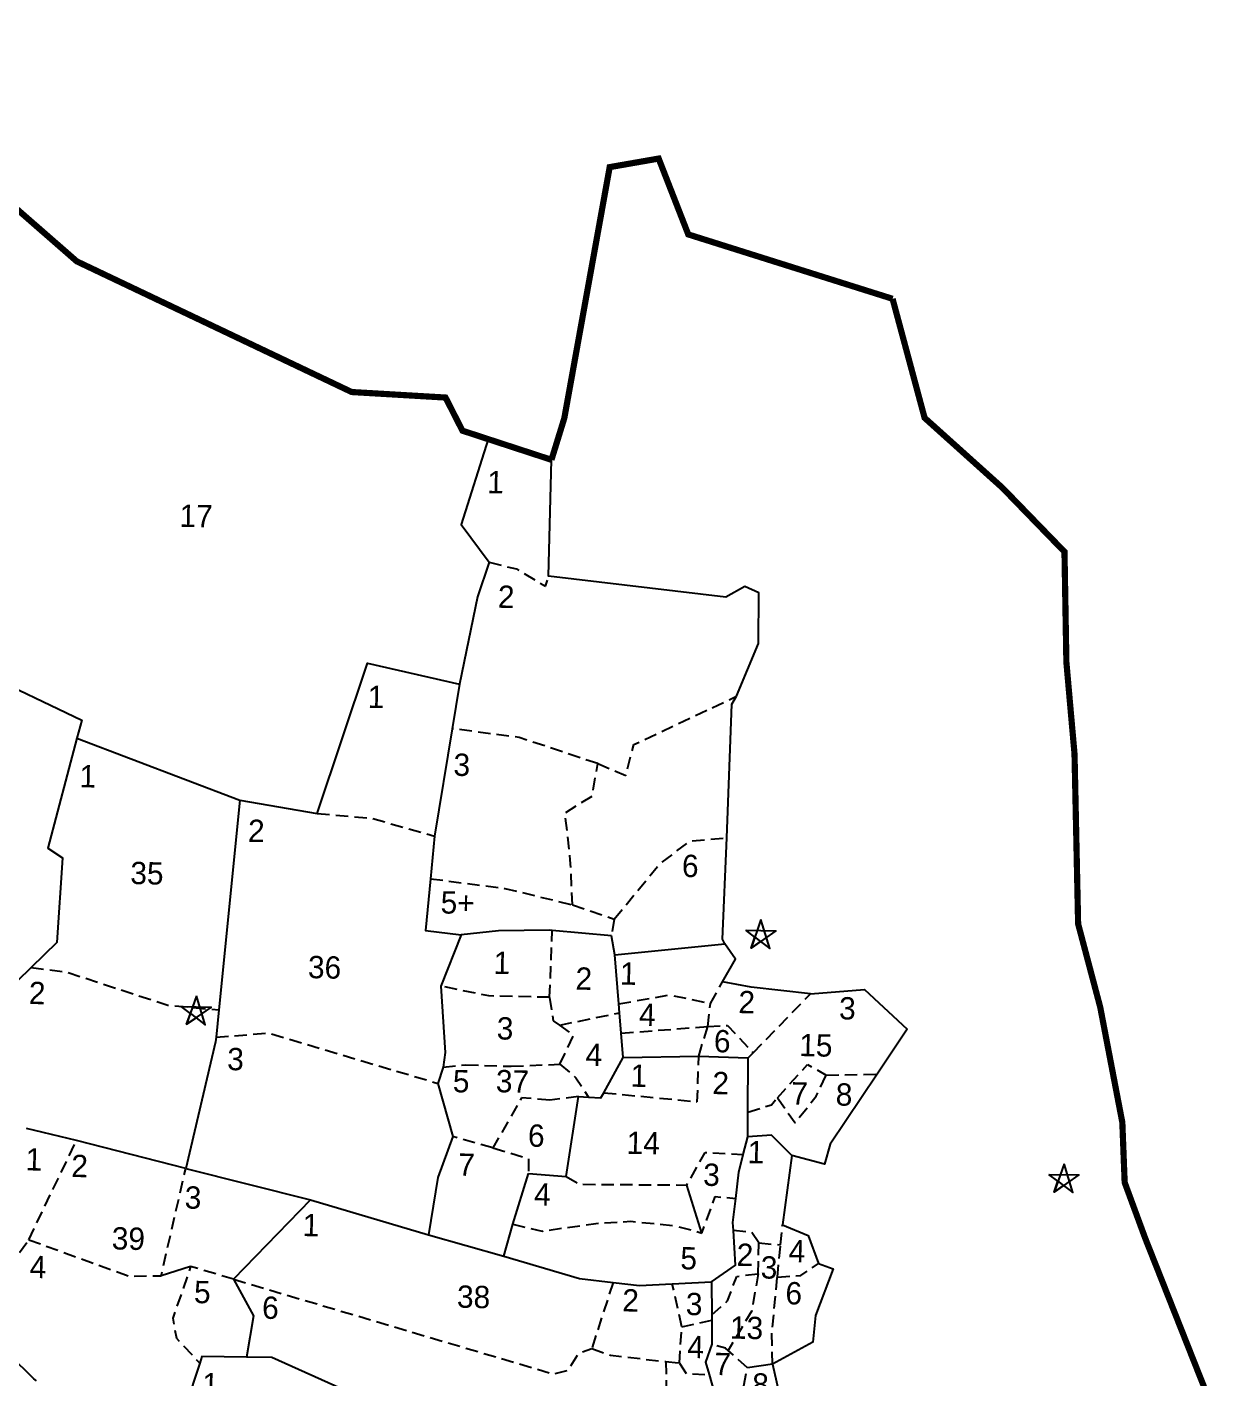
# Model space of a CAD drawing. Header units: metres. Extents: x 291404 to 294611, y 2095644 to 2100556.
# Drawn here: x 292436 to 292916, y 2099985 to 2100529 of the extents above; entities that cross this region are included whole.
import ezdxf
from ezdxf.enums import TextEntityAlignment as Align

# ---------------------------------------------------------------- set-up
doc = ezdxf.new("R2010")
doc.units = ezdxf.units.M
doc.header["$MEASUREMENT"] = 0
doc.linetypes.add('DASHED', pattern=[0.75, 0.5, -0.25])
for name, color, linetype in [('OFF', 1, 'Continuous'), ('POLY_PARCEL', 6, 'Continuous'), ('POLY_SUBPARCEL', 6, 'DASHED'), ('SYM_STONE', 1, 'Continuous'), ('TEXT_MAPIN', 7, 'Continuous'), ('TEXT_PARCEL', 7, 'Continuous'), ('V_BOUND_LINE', 7, 'Continuous')]:
    doc.layers.add(name, color=color, linetype=linetype)
doc.styles.add('TEXT_MAP', font='', dxfattribs={"height": 2.5})
doc.styles.get('TEXT_MAP').set_extended_font_data('Kruti Dev 050')

# ---------------------------------------------------------------- blocks, each defined once
blk = doc.blocks.new('STONE_STAR')
for points in [[(0, 0.639), (-0.376, -0.517), (0, -0.244), (0.375, -0.517)], [(-0.607, 0.197), (0.607, 0.197), (-0.376, -0.517), (-0.233, -0.075)]]:
    blk.add_lwpolyline(points, close=True)
blk.add_lwpolyline([(-0.233, -0.075), (0, -0.244)])

msp = doc.modelspace()

# ---------------------------------------------------------------- linework, layer by layer
at = {"layer": 'OFF'}
for points in [[(292707.33, 2100043.57), (292701.25, 2100062.88)], [(292501.54, 2100030.15), (292489.68, 2100026.41)], [(292735.74, 2099990.75), (292725.66, 2099989.38)]]:
    msp.add_lwpolyline(points, dxfattribs=at)
at = {"layer": 'POLY_PARCEL'}
for points in [[(292621.32, 2100363.03), (292610.39, 2100328.62), (292621.7, 2100313.54), (292616.99, 2100299.6), (292609.82, 2100264.46)], [(292721.27, 2100259.56), (292730.16, 2100280.74), (292730.19, 2100301.2), (292724.63, 2100303.72), (292716.91, 2100299.48), (292645.66, 2100307.82), (292646.79, 2100354.71)], [(292416.77, 2100269.5), (292457.71, 2100249.92), (292455.79, 2100242.67)], [(292552.53, 2100212.34), (292572.68, 2100272.88), (292609.82, 2100264.46)], [(292609.82, 2100264.46), (292606.85, 2100246.51)], [(292717.42, 2100202.55), (292719.38, 2100256.39), (292721.27, 2100259.56)], [(292455.79, 2100242.67), (292444.06, 2100198.4), (292450.02, 2100194.56), (292447.67, 2100160.46), (292437.39, 2100150.39)], [(292455.79, 2100242.67), (292521.33, 2100217.74)], [(292606.85, 2100246.51), (292599.69, 2100203.31)], [(292521.33, 2100217.74), (292512.88, 2100133.37)], [(292521.33, 2100217.74), (292552.53, 2100212.34)], [(292599.69, 2100203.31), (292598.05, 2100186.14)], [(292716.58, 2100159.91), (292715.6, 2100161.77), (292717.42, 2100202.55)], [(292598.05, 2100186.14), (292596.07, 2100165.29), (292610.38, 2100163.51)], [(292610.38, 2100163.51), (292602.2, 2100142.95)], [(292647.13, 2100165.35), (292646.11, 2100165.43), (292625.44, 2100165.11), (292610.38, 2100163.51)], [(292670.99, 2100163.19), (292647.13, 2100165.35)], [(292672.25, 2100155.57), (292670.99, 2100163.19)], [(292672.25, 2100155.57), (292716.58, 2100159.91)], [(292673.87, 2100135.74), (292672.25, 2100155.57)], [(292715.66, 2100144.66), (292720.81, 2100153.75), (292716.58, 2100159.91)], [(292437.39, 2100150.39), (292420.44, 2100134.05)], [(292751.01, 2100139.78), (292727.17, 2100142.56), (292715.66, 2100144.66)], [(292602.2, 2100142.95), (292603.97, 2100116.21), (292603.16, 2100110.36)], [(292751.01, 2100139.78), (292772.76, 2100141.57), (292789.99, 2100125.56), (292777.86, 2100107.5)], [(292674.16, 2100132.22), (292673.87, 2100135.74)], [(292512.88, 2100133.37), (292511.77, 2100122.34)], [(292674.84, 2100123.99), (292674.16, 2100132.22)], [(292675.64, 2100114.2), (292674.84, 2100123.99)], [(292511.77, 2100122.34), (292511.58, 2100120.47), (292499.57, 2100069.53)], [(292667.84, 2100100), (292675.64, 2100114.2)], [(292675.64, 2100114.2), (292706.04, 2100114.73)], [(292706.04, 2100114.73), (292725.98, 2100114.08)], [(292725.84, 2100092.16), (292725.98, 2100114.08)], [(292603.16, 2100110.36), (292601.04, 2100103.81)], [(292777.86, 2100107.5), (292758.9, 2100079.29), (292756.73, 2100071.32), (292743.56, 2100074.81)], [(292601.04, 2100103.81), (292607.11, 2100082.37)], [(292652.77, 2100066.28), (292657.61, 2100098.45)], [(292657.61, 2100098.45), (292661.73, 2100098.2)], [(292661.73, 2100098.2), (292666.7, 2100097.91), (292667.84, 2100100)], [(292725.77, 2100082.28), (292725.84, 2100092.16)], [(292455.62, 2100080.84), (292435.45, 2100085.7)], [(292499.57, 2100069.53), (292455.62, 2100080.84)], [(292607.11, 2100082.37), (292601, 2100065.96), (292597.29, 2100042.89)], [(292723.95, 2100075.15), (292725.77, 2100082.28)], [(292743.56, 2100074.81), (292735.31, 2100083.01), (292725.77, 2100082.28)], [(292720.93, 2100057.52), (292722.15, 2100068.12), (292723.95, 2100075.15)], [(292743.56, 2100074.81), (292739.75, 2100046.81)], [(292499.57, 2100069.53), (292549.76, 2100056.9)], [(292631.23, 2100047.15), (292637.6, 2100067.55)], [(292637.6, 2100067.55), (292652.77, 2100066.28)], [(292720.01, 2100044.61), (292719.81, 2100047.76), (292720.93, 2100057.52)], [(292549.76, 2100056.9), (292518.86, 2100024.95)], [(292549.76, 2100056.9), (292597.29, 2100042.89)], [(292627.66, 2100034.29), (292631.23, 2100047.15)], [(292739.75, 2100046.81), (292750.09, 2100042.58), (292754.27, 2100031.26)], [(292597.29, 2100042.89), (292627.66, 2100034.29)], [(292711.18, 2100023.99), (292720.87, 2100030.65), (292720.01, 2100044.61)], [(292627.66, 2100034.29), (292658.07, 2100025.34), (292671.57, 2100023.73)], [(292754.27, 2100031.26), (292760.24, 2100029.13), (292753.02, 2100010.43), (292751.99, 2099999.62), (292735.74, 2099990.75)], [(292518.86, 2100024.95), (292526.91, 2100010.22), (292524, 2099993.56)], [(292671.57, 2100023.73), (292682.23, 2100022.45), (292695.43, 2100023.16)], [(292695.43, 2100023.16), (292711.18, 2100023.99)], [(292711.18, 2100023.99), (292711.28, 2100010.72)], [(292439.54, 2099984.12), (292438.38, 2099984.9), (292418.8, 2100004.14), (292411.97, 2100014.49)], [(292711.28, 2100010.72), (292711.29, 2100008.49)], [(292711.29, 2100008.49), (292711.36, 2099998.8)], [(292711.36, 2099998.8), (292708.8, 2099991.64), (292710.25, 2099986.6)], [(292524, 2099993.56), (292506.11, 2099993.94), (292505.22, 2099991.21)], [(292564.92, 2099979.61), (292534.29, 2099993.5), (292524, 2099993.56)], [(292505.22, 2099991.21), (292499.64, 2099974.11)], [(292735.74, 2099990.75), (292742.8, 2099959.36)], [(292710.25, 2099986.6), (292712.16, 2099979.93)]]:
    msp.add_lwpolyline(points, dxfattribs=at)
at = {"layer": 'POLY_SUBPARCEL', "ltscale": 10, "flags": 128}
for points in [[(292621.7, 2100313.54), (292632.66, 2100310.78), (292644.43, 2100303.82), (292645.66, 2100307.82)], [(292665.4, 2100232.45), (292676.78, 2100227.74), (292679.91, 2100240.1), (292721.27, 2100259.56)], [(292665.4, 2100232.45), (292633.75, 2100243), (292606.85, 2100246.51)], [(292655.27, 2100175.63), (292654.38, 2100193.81), (292652.23, 2100212.65), (292663.21, 2100219.43), (292665.4, 2100232.45)], [(292552.53, 2100212.34), (292574.4, 2100210.49), (292599.69, 2100203.31)], [(292672.04, 2100169.86), (292690.04, 2100191.78), (292702.68, 2100201.38), (292717.42, 2100202.55)], [(292598.05, 2100186.14), (292627.99, 2100182.27), (292655.27, 2100175.63)], [(292655.27, 2100175.63), (292672.04, 2100169.86)], [(292672.04, 2100169.86), (292670.99, 2100163.19)], [(292646.06, 2100138.44), (292647.13, 2100165.35)], [(292437.39, 2100150.39), (292451.91, 2100148.51), (292492.36, 2100135.25), (292512.88, 2100133.37)], [(292710.8, 2100135.91), (292715.66, 2100144.66)], [(292646.06, 2100138.44), (292621.57, 2100138.96), (292602.2, 2100142.95)], [(292673.87, 2100135.74), (292694.32, 2100139.44), (292710.8, 2100135.91)], [(292727.97, 2100116.13), (292751.01, 2100139.78)], [(292650.1, 2100127.21), (292647.63, 2100128.97), (292646.06, 2100138.44)], [(292709.67, 2100126.68), (292710.8, 2100135.91)], [(292650.1, 2100127.21), (292674.16, 2100132.22)], [(292511.77, 2100122.34), (292532.9, 2100124.04), (292601.04, 2100103.81)], [(292650.21, 2100111.5), (292655.77, 2100123.19), (292650.1, 2100127.21)], [(292674.84, 2100123.99), (292709.67, 2100126.68)], [(292706.04, 2100114.73), (292709.67, 2100126.68)], [(292709.67, 2100126.68), (292717.67, 2100127.14), (292727.97, 2100116.13)], [(292667.84, 2100100), (292705.5, 2100096.42), (292706.04, 2100114.73)], [(292725.98, 2100114.08), (292727.97, 2100116.13)], [(292603.16, 2100110.36), (292612.37, 2100111.32)], [(292612.37, 2100111.32), (292630.59, 2100110.66)], [(292630.59, 2100110.66), (292650.21, 2100111.5)], [(292650.21, 2100111.5), (292656.59, 2100106.06), (292661.73, 2100098.2)], [(292737.77, 2100097.96), (292749.81, 2100111.41), (292757.39, 2100107.11)], [(292737.77, 2100097.96), (292744.88, 2100087.91), (292753.37, 2100098.64), (292757.39, 2100107.11)], [(292757.39, 2100107.11), (292777.86, 2100107.5)], [(292646.16, 2100097.05), (292634.78, 2100097.98), (292623.22, 2100077.86)], [(292657.61, 2100098.45), (292646.16, 2100097.05)], [(292725.84, 2100092.16), (292735.29, 2100095.19), (292737.77, 2100097.96)], [(292436.41, 2100040.87), (292455.62, 2100080.84)], [(292623.22, 2100077.86), (292623.22, 2100077.86), (292607.11, 2100082.37)], [(292623.22, 2100077.86), (292637.59, 2100073.42), (292637.6, 2100067.55)], [(292652.77, 2100066.28), (292658.16, 2100063.21), (292701.25, 2100062.88), (292708.61, 2100076), (292723.95, 2100075.15)], [(292436.41, 2100040.87), (292476.91, 2100026.21), (292489.68, 2100026.41), (292499.57, 2100069.53)], [(292631.23, 2100047.15), (292642.99, 2100044.36), (292664.61, 2100047.44), (292678.8, 2100048.31), (292696.76, 2100046.46), (292707.33, 2100043.57), (292712.66, 2100058.21), (292720.93, 2100057.52)], [(292738.97, 2100038.81), (292739.75, 2100046.81)], [(292730.24, 2100039.62), (292727.46, 2100043.82), (292720.01, 2100044.61)], [(292411.97, 2100014.49), (292423.61, 2100023.52), (292436.41, 2100040.87)], [(292729.97, 2100027.2), (292730.24, 2100039.62)], [(292730.24, 2100039.62), (292738.97, 2100038.81)], [(292737.72, 2100025.85), (292738.97, 2100038.81)], [(292737.72, 2100025.85), (292747.17, 2100026.51), (292754.27, 2100031.26)], [(292518.86, 2100024.95), (292501.54, 2100030.15), (292494.4, 2100009.27), (292495.82, 2100001.27), (292505.22, 2099991.21)], [(292518.86, 2100024.95), (292647.71, 2099986.83), (292653.48, 2099988.3), (292657.77, 2099995.22), (292663.02, 2099997.09)], [(292711.28, 2100010.72), (292717.63, 2100016.31), (292721.34, 2100026.11), (292729.97, 2100027.2)], [(292729.97, 2100027.2), (292727.42, 2100012.28), (292717.88, 2099996.34)], [(292735.74, 2099990.75), (292735.52, 2100003.19), (292737.72, 2100025.85)], [(292671.57, 2100023.73), (292663.02, 2099997.09)], [(292699.23, 2100005.87), (292695.43, 2100023.16)], [(292699.23, 2100005.87), (292711.29, 2100008.49)], [(292698.28, 2099991.24), (292699.23, 2100005.87)], [(292717.88, 2099996.34), (292716.9, 2099997.21), (292711.36, 2099998.8)], [(292663.02, 2099997.09), (292670.61, 2099994.38), (292692.86, 2099991.85)], [(292725.66, 2099989.38), (292717.88, 2099996.34)], [(292692.86, 2099991.85), (292693.03, 2099969.36), (292694.99, 2099956.58), (292706.09, 2099958.4)], [(292692.86, 2099991.85), (292698.28, 2099991.24)], [(292698.28, 2099991.24), (292701.06, 2099987.03), (292710.25, 2099986.6)], [(292724.23, 2099982.08), (292725.66, 2099989.38)]]:
    msp.add_lwpolyline(points, dxfattribs=at)
at = {"layer": 'V_BOUND_LINE', "const_width": 2.49}
for points in [[(292176.95, 2100523.97), (292204.11, 2100525.29), (292254.37, 2100525.82), (292261.82, 2100527.6), (292290.44, 2100525.38), (292363.95, 2100519.63), (292383.45, 2100497.64), (292455.73, 2100434.56), (292566.38, 2100381.98), (292604.16, 2100379.76), (292610.96, 2100366.42), (292621.32, 2100363.03)], [(292646.79, 2100354.71), (292651.96, 2100371.46), (292670.22, 2100472.48), (292689.94, 2100475.92), (292701.85, 2100445.4), (292784.08, 2100419.5)], [(292784.08, 2100419.5), (292796.98, 2100371.58), (292828.23, 2100343.51), (292853.28, 2100317.69), (292854.04, 2100273.3), (292857.32, 2100236.32), (292858.77, 2100167.98), (292867.66, 2100134.48), (292876.56, 2100088.08), (292877.5, 2100063.93), (292885.76, 2100041.5), (292915.01, 2099967.63), (292913.62, 2099944.51), (292909.72, 2099938.78), (292899.9, 2099914.58), (292881.38, 2099878.35), (292871.84, 2099853.84), (292870.54, 2099847.48)], [(292621.32, 2100363.03), (292646.79, 2100354.71)]]:
    msp.add_lwpolyline(points, dxfattribs=at)

# ---------------------------------------------------------------- block references
at = {"layer": 'SYM_STONE', "xscale": 9.974441035384446, "yscale": 9.974441035384446, "zscale": 9.974441035384446, "rotation": 358.7773004946598}
for p in [(292730.99, 2100163.34), (292503.78, 2100132.65), (292852.98, 2100065.1)]:
    msp.add_blockref('STONE_STAR', p, dxfattribs=at)

# ---------------------------------------------------------------- texts
at = {"layer": 'TEXT_MAPIN', "style": 'TEXT_MAP'}
for s, height, p in [('1', 8.98, (292624.28, 2100345.71)), ('2', 8.98, (292628.57, 2100299.66)), ('1', 8.98, (292576.2, 2100259.32)), ('1', 8.98, (292460.16, 2100227.37)), ('3', 8.98, (292610.71, 2100232)), ('2', 8.98, (292528, 2100205.48)), ('6', 8.98, (292702.67, 2100191.3)), ('5+', 8.977, (292609.05, 2100176.46)), ('1', 8.98, (292626.83, 2100152.29)), ('2', 8.98, (292659.82, 2100146.02)), ('1', 8.98, (292677.73, 2100147.97)), ('2', 8.98, (292439.8, 2100140.23)), ('2', 8.98, (292725.38, 2100136.56)), ('4', 8.98, (292685.37, 2100131.44)), ('3', 8.98, (292765.91, 2100134)), ('3', 8.98, (292628.12, 2100125.92)), ('6', 8.98, (292715.54, 2100120.78)), ('3', 8.98, (292519.63, 2100113.57)), ('4', 8.98, (292663.86, 2100115.32)), ('5', 8.98, (292610.45, 2100104.61)), ('1', 8.98, (292681.95, 2100106.88)), ('2', 8.98, (292714.91, 2100103.98)), ('7', 8.98, (292746.66, 2100099.75)), ('8', 8.98, (292764.57, 2100099.32)), ('6', 8.98, (292640.7, 2100082.77)), ('1', 8.98, (292729.1, 2100076.12)), ('1', 8.98, (292438.51, 2100073.22)), ('2', 8.98, (292456.88, 2100070.62)), ('7', 8.98, (292612.6, 2100071.07)), ('3', 8.98, (292711.22, 2100067.03)), ('4', 8.98, (292643.15, 2100059.15)), ('3', 8.98, (292502.53, 2100057.86)), ('1', 8.98, (292550.01, 2100046.77)), ('5', 8.98, (292702.02, 2100033.35)), ('2', 8.98, (292724.69, 2100034.88)), ('4', 8.98, (292745.61, 2100036.25)), ('4', 8.98, (292440.12, 2100029.93)), ('3', 8.98, (292734.37, 2100029.73)), ('5', 8.98, (292506.27, 2100019.75)), ('2', 8.98, (292678.65, 2100016.54)), ('3', 8.98, (292704.22, 2100015.01)), ('6', 8.98, (292744.33, 2100019.36)), ('6', 8.98, (292533.68, 2100013.53)), ('4', 8.98, (292704.83, 2099997.74)), ('7', 8.98, (292715.72, 2099990.86)), ('1', 8.98, (292509.56, 2099982.73)), ('8', 8.98, (292730.93, 2099982.63))]:
    msp.add_text(s, height=height, rotation=358.7773, dxfattribs=at).set_placement(p, align=Align.MIDDLE)
at = {"layer": 'TEXT_PARCEL', "style": 'TEXT_MAP'}
for s, p in [('17', (292503.76, 2100332.1)), ('35', (292483.98, 2100188.37)), ('36', (292555.48, 2100150.51)), ('15', (292753.21, 2100119.07)), ('37', (292631.11, 2100104.61)), ('14', (292683.75, 2100079.8)), ('39', (292476.5, 2100041.35)), ('38', (292615.46, 2100017.91)), ('13', (292725.33, 2100005.45))]:
    msp.add_text(s, height=8.977, rotation=358.7773, dxfattribs=at).set_placement(p, align=Align.MIDDLE)

doc.saveas('drawing.dxf')
